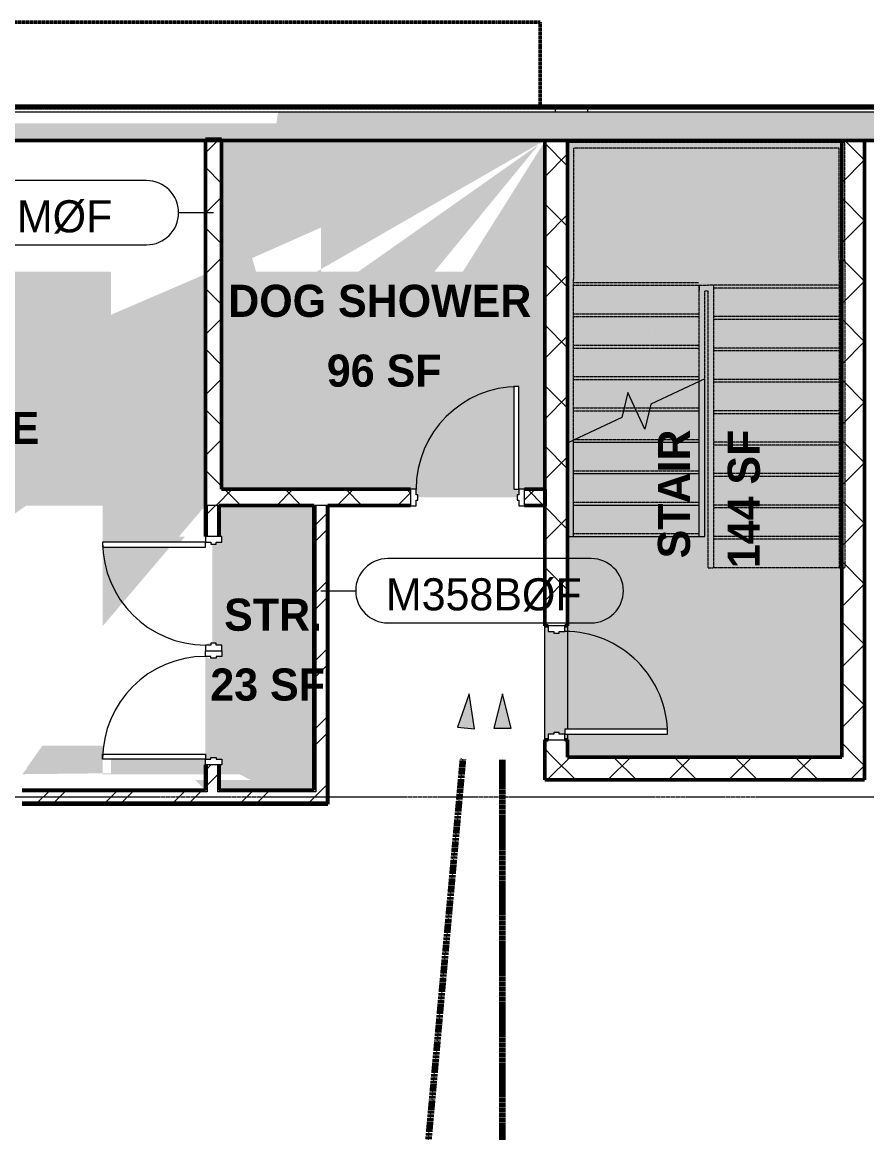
# Model space of a CAD drawing. Header units: metres. Extents: x -4294 to -464, y 9706 to 12475.
# Drawn here: x -2819.3 to -2523.5, y 11729.6 to 12118.6 of the extents above; entities that cross this region are included whole.
import ezdxf

# ---------------------------------------------------------------- set-up
doc = ezdxf.new("R2010")
doc.units = ezdxf.units.M
for name, pattern in [('Aligning Line 1_8_', [0.25, 0.125, -0.125]), ('Dash', [0.25, 0.125, -0.125]), ('Dash 1_16_', [0.125, 0.0625, -0.0625]), ('Double Dash 3_8_', [1, 0.375, -0.125, 0.125, -0.125, 0.125, -0.125]), ('Grid Line 1_2_', [0.875, 0.5, -0.125, 0.125, -0.125]), ('Overhead 1_16_', [0.101562, 0.0625, -0.039062])]:
    doc.linetypes.add(name, pattern=pattern)
for name, color, linetype, lineweight in [('0-1', 7, 'Continuous', 5), ('0-3', 7, 'Continuous', 9), ('0-4', 147, 'Aligning Line 1_8_', 9), ('A-AREA-IDEN', 2, 'Continuous', 9), ('A-DOOR', 31, 'Continuous', 13), ('A-DOOR-1', 50, 'Continuous', 20), ('A-DOOR-2', 7, 'Continuous', 9), ('A-DOOR-3', 31, 'Continuous', 20), ('A-DOOR-4', 31, 'Continuous', 9), ('A-DOOR-FRAM', 31, 'Continuous', 20), ('A-DOOR-FRAM-1', 50, 'Continuous', 20), ('A-FLOR-1', 10, 'Continuous', 13), ('A-GENM', 5, 'Continuous', 9), ('A-GENM-6', 5, 'Dash', 140), ('A-WALL', 113, 'Continuous', 13), ('A-WALL-3', 10, 'Continuous', 13), ('A-WALL-4', 254, 'Continuous', 5), ('A-WALL-5', 250, 'Continuous', 50), ('A-WALL-IDEN', 211, 'Continuous', 9), ('A-WALL-PATT-2', 53, 'Continuous', 9), ('A-WALL-PATT-3', 8, 'Continuous', 9), ('A-WALL-PATT-4', 252, 'Continuous', 9), ('A-WALL-PATT-5', 111, 'Continuous', 9), ('C-PROP-LINE-1', 250, 'Double Dash 3_8_', 50), ('C-PROP-LINE-2', 91, 'Dash 1_16_', 50), ('I-WALL-1', 2, 'Continuous', 50), ('S-FNDN-4', 250, 'Continuous', 50), ('S-FNDN-6', 32, 'Continuous', 50), ('S-GRID-1', 1, 'Grid Line 1_2_', 9), ('S-STRS-1', 8, 'Continuous', 9), ('S-STRS-2', 55, 'Continuous', 5), ('S-STRS-5', 7, 'Continuous', 9), ('S-STRS-6', 7, 'Overhead 1_16_', 9), ('S-STRS-MBND-3', 7, 'Overhead 1_16_', 9), ('S-STRS-MBND-4', 7, 'Continuous', 9)]:
    doc.layers.add(name, color=color, linetype=linetype, lineweight=lineweight)
doc.layers.add('A-AREA-PATT-1', color=7, linetype='Continuous', lineweight=9, transparency=1)
doc.styles.add('Century Gothic', font='ufonts.com_century-gothic.ttf', dxfattribs={"height": 11.25})
doc.styles.add('Century Gothic_B', font='GOTHICB.TTF', dxfattribs={"height": 11.25})
pattern_1 = [(45, (0, 0), (-10.606602, 10.606602), []), (135, (0, 0), (-10.606602, -10.606602), [])]
pattern_2 = [(0, (0, 0), (38.4, 9.6), [1.584, -27.216, 1.584, -27.216, -153.6]), (0, (0, 0), (38.4, 9.6), [-57.6, 1.584, -56.016, 1.584, -27.216, -67.2]), (0, (0, 0), (38.4, 9.6), [-144, 1.584, -17.616, 1.584, -46.416]), (120, (14.4, 4.8), (-27.513844, 28.4553755), [1.584, -27.216, 1.584, -27.216, -153.6]), (120, (14.4, 4.8), (-27.513844, 28.4553755), [-57.6, 1.584, -56.016, 1.584, -27.216, -67.2]), (120, (14.4, 4.8), (-27.513844, 28.4553755), [-144, 1.584, -17.616, 1.584, -46.416]), (240, (19.2, 24), (-10.886156, -38.0553755), [1.584, -27.216, 1.584, -27.216, -153.6]), (240, (19.2, 24), (-10.886156, -38.0553755), [-57.6, 1.584, -56.016, 1.584, -27.216, -67.2]), (240, (19.2, 24), (-10.886156, -38.0553755), [-144, 1.584, -17.616, 1.584, -46.416])]
pattern_3 = [(45, (0, 0), (-11.879394, 11.879394), []), (45, (0, 18), (-11.879394, 11.879394), [])]

# ---------------------------------------------------------------- blocks, each defined once
blk = doc.blocks.new('Family - ___-1878392-FLOOR PLAN - BASEMENT')
at = {"layer": 'C-PROP-LINE-1'}
blk.add_line((-3833.41, 12088.69), (-613.69, 12088.69), dxfattribs=at)
blk = doc.blocks.new('CTR - 1st Phase - Shell_rvt-1-FLOOR PLAN - BASEMENT')
at = {"layer": 'A-WALL-PATT-2'}
h = blk.add_hatch(dxfattribs=at)
h.set_pattern_fill('FP_31', color=256, style=0, pattern_type=2)
h.set_pattern_definition([(0, (0, 0), (0, 11.25), []), (90, (0, 0), (-11.25, 7e-16), [])])
h.paths.add_polyline_path([(-2619.19, 12087.19), (-2619.45, 12089.19), (-2640.32, 12089.19), (-2640.47, 12087.19), (-2632.32, 12087.19)], flags=0)
h.paths.add_polyline_path([(-3604.53, 12087.19), (-3589.63, 12087.19), (-3590.16, 12089.19), (-3605.24, 12089.19), (-3605, 12087.19)], flags=0)
h.paths.add_polyline_path([(-2994.29, 12087.19), (-2976.39, 12087.19), (-2976.16, 12089.19), (-2993.7, 12089.19), (-2993.96, 12088.31)], flags=0)
h.paths.add_polyline_path([(-2729.13, 12087.19), (-2728.55, 12089.19), (-2729.42, 12089.19), (-2729.71, 12087.19)], flags=0)
h.paths.add_polyline_path([(-2347.19, 12087.19), (-2343.08, 12087.19), (-2343.59, 12089.19), (-2386.14, 12089.19), (-2386.48, 12087.19), (-2369.12, 12087.19)], flags=0)
at = {"layer": 'A-WALL-PATT-3'}
h = blk.add_hatch(dxfattribs=at)
h.set_pattern_fill('FP_1', color=256, style=0, pattern_type=2)
h.set_pattern_definition([(50, (0, 0), (34.4287, -3.01202), [3.6, -39.6]), (355, (0, 0), (-6.6596, 36.10481), [2.88, -31.68]), (100.451, (2.87, -0.25), (27.76876, 33.0931), [3.06, -33.655]), (46.184, (0, 9.6), (51.22752, -7.94535), [5.4, -59.4]), (96.636, (4.27, 8.94), (44.86319, 46.7577), [4.589, -50.482]), (351.184, (0, 9.6), (44.86417, 46.75745), [4.32, -47.52]), (21, (4.8, 7.2), (28.65176, -19.325734), [3.6, -39.6]), (326, (4.8, 7.2), (11.67934, 34.80662), [2.88, -31.68]), (71.451, (7.188, 5.59), (40.33096, 15.48132), [3.06, -33.655]), (37.5, (0, 0), (0.583112, 15.978979), [1.584, -29.712, 1.584, -30.576, -31.8]), (37.5, (0, 0), (0.583112, 15.978979), [-63.456, 1.584, -30.216]), (7.5, (0, 0), (12.62689, 18.932107), [1.584, -16.752, 1.584, -28.992, -12.12]), (7.5, (0, 0), (12.62689, 18.932107), [-48.912, 1.584, -10.536]), (327.5, (-10.704, 0), (25.622992, -1.082799), [1.584, -10.416, 1.584, -35.856, -49.68]), (327.5, (-10.704, 0), (25.622992, -1.082799), [-49.44, 1.584, -48.096]), (317.5, (-15.504, 0), (27.99243, 4.80496), [1.584, -14.016, 1.584, -23.28, -35.28]), (317.5, (-15.504, 0), (27.99243, 4.80496), [-40.464, 1.584, -33.696])])
h.paths.add_polyline_path([(-2048.36, 12077.19), (-1943.32, 12077.19), (-1933.32, 12087.19), (-2051.35, 12087.19), (-2053.04, 12083.19), (-2342.07, 12083.19), (-2341, 12087.19), (-2487.96, 12087.19), (-2492.09, 12083.19), (-2497.35, 12087.19), (-2729.71, 12087.19), (-2730.3, 12083.19), (-2976.86, 12083.19), (-2974.23, 12087.19), (-3067.84, 12087.19), (-3071.87, 12083.21), (-3071.62, 12087.19), (-3163.31, 12087.19), (-3162.2, 12083.19), (-3270.93, 12083.19), (-3269.67, 12087.19), (-3389.28, 12087.19), (-3387.93, 12083.19), (-3564.85, 12083.19), (-3566.81, 12087.19), (-3819.32, 12087.19), (-3819.32, 12077.19), (-2050.93, 12077.19)], flags=0)
at = {"layer": 'A-FLOR-1'}
for p, q in [((-2636.32, 11867.19), (-2636.32, 11907.19)), ((-2628.32, 11907.19), (-2628.32, 11870.94)), ((-2628.32, 11869.19), (-2628.32, 11867.19))]:
    blk.add_line(p, q, dxfattribs=at)
at = {"layer": 'A-WALL-3'}
blk.add_line((-3819.32, 12087.19), (-1933.32, 12087.19), dxfattribs=at)
at = {"layer": 'S-FNDN-4'}
for p, q in [((-1931.32, 12089.19), (-3819.32, 12089.19)), ((-3819.32, 12077.19), (-1943.32, 12077.19))]:
    blk.add_line(p, q, dxfattribs=at)
at = {"layer": 'S-GRID-1'}
blk.add_line((-464.45, 11847.19), (-4232.19, 11847.19), dxfattribs=at)
at = {"layer": '0-4'}
blk.add_blockref('Family - ___-1878392-FLOOR PLAN - BASEMENT', (0, 0), dxfattribs=at)
blk = doc.blocks.new('HOLLOW METAL - STAIR DOOR-2016401-FLOOR PLAN - BASEMENT')
at = {"layer": 'A-DOOR-1'}
for p, q in [((18, 39.25), (16.25, 39.25)), ((16.25, 39.25), (16.25, 3.25)), ((18, 3.25), (18, 39.25)), ((16.25, 3.25), (18, 3.25))]:
    blk.add_line(p, q, dxfattribs=at)
at = {"layer": 'A-DOOR-2'}
blk.add_arc((18, 3.25), 36, 90, 180, dxfattribs=at)
at = {"layer": 'A-DOOR-FRAM-1'}
for p, q in [((-18, 3.25), (-20, 3.25)), ((-20, 3.25), (-20, -2.5)), ((-18, 1.3125), (-18, 3.25)), ((-17.375, 1.3125), (-18, 1.3125)), ((-17.375, -0.5625), (-17.375, 1.3125)), ((18, 1.3125), (17.375, 1.3125)), ((17.375, 1.3125), (17.375, -0.5625)), ((18, 3.25), (18, 1.3125)), ((20, 3.25), (18, 3.25)), ((20, -2.5), (20, 3.25)), ((-20, -2.5), (-18, -2.5)), ((-18, -2.5), (-18, -0.5625)), ((-18, -0.5625), (-17.375, -0.5625)), ((17.375, -0.5625), (18, -0.5625)), ((18, -0.5625), (18, -2.5)), ((18, -2.5), (20, -2.5))]:
    blk.add_line(p, q, dxfattribs=at)
blk = doc.blocks.new('CTR - 1st Phase -Stairs _ Elevators_rvt-1-FLOOR PLAN - BASEMENT')
at = {"layer": 'A-AREA-PATT-1'}
h = blk.add_hatch(color=256, dxfattribs=at)
h.paths.add_polyline_path([(-2574.9, 11861.19), (-2532.58, 11861.19), (-2567.7, 11894.24), (-2567.7, 11907.19), (-2584.78, 11907.19), (-2620.1, 11938.46), (-2628.2, 11938.46), (-2628.2, 11949.46), (-2628.32, 11949.46), (-2628.32, 11870.94), (-2593.32, 11870.94), (-2593.32, 11869.19), (-2628.32, 11869.19), (-2628.32, 11861.19)], flags=0)
h.paths.add_polyline_path([(-2532.32, 11861.19), (-2532.32, 11865.15), (-2536.29, 11865.15)], flags=0)
h.paths.add_polyline_path([(-2599.1, 12011.44), (-2607.89, 12031.22), (-2599.1, 12031.22)], flags=0)
h.paths.add_polyline_path([(-2567.7, 11949.29), (-2532.32, 11949.29), (-2532.32, 12071.19), (-2538.06, 12071.19), (-2535.29, 12074.6), (-2532.32, 12074.7), (-2532.32, 12077.19), (-2628.32, 12077.19), (-2628.32, 11980.09), (-2612, 11980.09), (-2608.14, 11984.84), (-2607.17, 11988.84), (-2606.34, 11987.06), (-2599.1, 11995.98), (-2599.1, 12011.44), (-2594.66, 12001.45), (-2567.7, 12034.67), (-2567.7, 11992.72), (-2580.2, 11992.72), (-2580.2, 11982.46), (-2567.7, 11982.46), (-2567.7, 11980.43), (-2580.2, 11982.18), (-2580.2, 11976.09), (-2567.7, 11976.09), (-2567.7, 11955.04), (-2580.2, 11955.04), (-2580.2, 11949.46), (-2567.7, 11949.46)], flags=0)
h.paths.add_polyline_path([(-2567.7, 11948.19), (-2567.7, 11949.29), (-2580.2, 11949.29), (-2580.2, 11948.19), (-2570.99, 11948.19)], flags=0)
h.paths.add_polyline_path([(-2628.2, 11971.46), (-2627.79, 11971.46), (-2626.2, 11972.21), (-2626.2, 11976.09), (-2628.32, 11976.09), (-2628.32, 11971.46)], flags=0)
h.paths.add_polyline_path([(-2608.72, 11992.16), (-2609.3, 11993.4), (-2609.3, 12031.22), (-2608.72, 12031.22)], flags=0)
at = {"layer": 'A-WALL-4'}
h = blk.add_hatch(color=256, dxfattribs=at)
h.paths.add_polyline_path([(-2629.32, 11869.19), (-2629.32, 11867.19), (-2628.32, 11867.19), (-2628.32, 11869.19)], flags=0)
h.paths.add_polyline_path([(-2635.07, 11867.19), (-2635.07, 11869.19), (-2633.14, 11869.19), (-2633.14, 11869.81), (-2631.26, 11869.81), (-2631.26, 11869.19), (-2629.32, 11869.19), (-2629.32, 11870.94), (-2628.32, 11870.94), (-2628.32, 11907.19), (-2629.32, 11907.19), (-2629.32, 11905.19), (-2631.26, 11905.19), (-2631.26, 11904.56), (-2633.14, 11904.56), (-2633.14, 11905.19), (-2635.07, 11905.19), (-2635.07, 11907.19), (-2636.32, 11907.19), (-2636.32, 11867.19)], flags=0)
at = {"layer": 'A-WALL-PATT-4'}
h = blk.add_hatch(dxfattribs=at)
h.set_pattern_fill('FP_32', color=256, style=0, pattern_type=2)
h.set_pattern_definition(pattern_1)
h.paths.add_polyline_path([(-2628.32, 11861.19), (-2628.32, 11867.19), (-2636.32, 11867.19), (-2636.32, 11861.19)], flags=0)
h.paths.add_polyline_path([(-2631.26, 11907.19), (-2628.32, 11907.19), (-2628.32, 12077.19), (-2636.32, 12077.19), (-2636.32, 11907.19), (-2633.14, 11907.19)], flags=0)
h = blk.add_hatch(dxfattribs=at)
h.set_pattern_fill('FP_32', color=256, style=0, pattern_type=2)
h.set_pattern_definition(pattern_1)
h.paths.add_polyline_path([(-2524.32, 11861.19), (-2524.32, 12077.19), (-2532.32, 12077.19), (-2532.32, 11861.19)], flags=0)
h = blk.add_hatch(dxfattribs=at)
h.set_pattern_fill('FP_32', color=256, style=0, pattern_type=2)
h.set_pattern_definition(pattern_1)
h.paths.add_polyline_path([(-2532.32, 11853.19), (-2524.32, 11853.19), (-2524.32, 11861.19), (-2636.32, 11861.19), (-2636.32, 11853.19), (-2567.7, 11853.19)], flags=0)
at = {"layer": 'S-STRS-1'}
blk.add_hatch(color=256, dxfattribs=at).paths.add_polyline_path([(-2628.2, 11938.46), (-2626.2, 11938.46), (-2626.2, 11972.21), (-2628.2, 11971.27), (-2628.2, 11948.19)], flags=0)
at = {"layer": 'S-STRS-2'}
for points in [[(-2582.2, 11938.46), (-2580.2, 11938.46), (-2580.2, 11993.66), (-2582.2, 11992.72), (-2582.2, 11948.19)], [(-2626.2, 11971.46), (-2582.2, 11971.46), (-2582.2, 11982.46), (-2599.68, 11982.46), (-2601.23, 11976.09), (-2604.2, 11982.46), (-2608.72, 11982.46), (-2609.3, 11980.09), (-2626.2, 11972.21)], [(-2626.2, 11960.46), (-2582.2, 11960.46), (-2582.2, 11971.46), (-2626.2, 11971.46)], [(-2626.2, 11949.46), (-2582.2, 11949.46), (-2582.2, 11960.46), (-2626.2, 11960.46)], [(-2626.2, 11938.46), (-2582.2, 11938.46), (-2582.2, 11949.46), (-2626.2, 11949.46), (-2626.2, 11948.19)]]:
    blk.add_hatch(color=256, dxfattribs=at).paths.add_polyline_path(points, flags=0)
h = blk.add_hatch(color=256, dxfattribs=at)
h.paths.add_polyline_path([(-2586.22, 11982.46), (-2582.2, 11982.46), (-2582.2, 11992.72), (-2599.1, 11984.84), (-2599.68, 11982.46), (-2599.1, 11982.46)], flags=0)
h.paths.add_polyline_path([(-2604.2, 11982.46), (-2607.17, 11988.84), (-2608.72, 11982.46)], flags=0)
at = {"layer": 'A-WALL-3'}
for p, q in [((-2636.32, 11867.19), (-2636.32, 11907.19)), ((-2628.32, 11907.19), (-2628.32, 11870.94)), ((-2628.32, 11869.19), (-2628.32, 11867.19))]:
    blk.add_line(p, q, dxfattribs=at)
at = {"layer": 'A-WALL-5'}
for p, q in [((-2628.32, 12077.19), (-2636.32, 12077.19)), ((-2636.32, 12077.19), (-2636.32, 11907.19)), ((-2628.32, 11907.19), (-2628.32, 12077.19)), ((-2532.32, 12077.19), (-2532.32, 11861.19)), ((-2524.32, 12077.19), (-2532.32, 12077.19)), ((-2524.32, 11861.19), (-2524.32, 12077.19)), ((-2636.32, 11907.19), (-2635.07, 11907.19)), ((-2629.32, 11907.19), (-2628.32, 11907.19)), ((-2635.07, 11867.19), (-2636.32, 11867.19)), ((-2636.32, 11867.19), (-2636.32, 11861.19)), ((-2628.32, 11867.19), (-2629.32, 11867.19)), ((-2628.32, 11861.19), (-2628.32, 11867.19)), ((-2636.32, 11861.19), (-2636.32, 11853.19)), ((-2532.32, 11861.19), (-2628.32, 11861.19)), ((-2524.32, 11853.19), (-2524.32, 11861.19)), ((-2636.32, 11853.19), (-2524.32, 11853.19))]:
    blk.add_line(p, q, dxfattribs=at)
at = {"layer": 'S-STRS-5'}
for p, q in [((-2580.2, 11938.46), (-2580.2, 11993.66)), ((-2582.2, 11982.46), (-2582.2, 11992.72)), ((-2608.72, 11982.46), (-2604.2, 11982.46)), ((-2599.68, 11982.46), (-2582.2, 11982.46)), ((-2582.2, 11971.46), (-2582.2, 11982.46)), ((-2628.2, 11938.46), (-2628.2, 11971.27)), ((-2626.2, 11971.46), (-2626.2, 11972.21)), ((-2626.2, 11960.46), (-2626.2, 11971.46)), ((-2626.2, 11971.46), (-2582.2, 11971.46)), ((-2582.2, 11960.46), (-2582.2, 11971.46)), ((-2626.2, 11949.46), (-2626.2, 11960.46)), ((-2626.2, 11960.46), (-2582.2, 11960.46)), ((-2582.2, 11949.46), (-2582.2, 11960.46)), ((-2626.2, 11938.46), (-2626.2, 11949.46)), ((-2626.2, 11949.46), (-2582.2, 11949.46)), ((-2582.2, 11938.46), (-2582.2, 11949.46)), ((-2628.2, 11938.46), (-2626.2, 11938.46)), ((-2626.2, 11938.46), (-2582.2, 11938.46)), ((-2582.2, 11938.46), (-2580.2, 11938.46))]:
    blk.add_line(p, q, dxfattribs=at)
at = {"layer": 'S-STRS-6'}
for p, q in [((-2608.48, 11983.46), (-2604.67, 11983.46)), ((-2599.44, 11983.46), (-2582.2, 11983.46)), ((-2625.64, 11972.46), (-2582.2, 11972.46)), ((-2626.2, 11961.46), (-2582.2, 11961.46)), ((-2626.2, 11950.46), (-2582.2, 11950.46)), ((-2626.2, 11939.46), (-2582.2, 11939.46))]:
    blk.add_line(p, q, dxfattribs=at)
at = {"layer": 'S-STRS-MBND-3'}
for p, q in [((-2531.25, 12076.46), (-2628.2, 12076.46)), ((-2628.2, 12076.46), (-2628.2, 12028.64)), ((-2531.25, 12035.29), (-2531.25, 12076.46)), ((-2533.25, 12074.46), (-2626.2, 12074.46)), ((-2626.2, 12074.46), (-2626.2, 12028.64)), ((-2533.25, 12035.29), (-2533.25, 12074.46)), ((-2533.25, 12035.29), (-2533.25, 11927.46)), ((-2531.25, 12035.29), (-2531.25, 11927.46)), ((-2628.2, 11971.27), (-2628.2, 12028.64)), ((-2626.2, 11972.21), (-2626.2, 12028.64)), ((-2626.2, 12027.46), (-2582.2, 12027.46)), ((-2626.2, 12026.46), (-2582.2, 12026.46)), ((-2582.2, 12026.46), (-2582.2, 12024.46)), ((-2582.2, 12026.46), (-2579.25, 12026.46)), ((-2582.2, 12024.46), (-2582.2, 12026.46)), ((-2582.2, 11992.72), (-2582.2, 12024.46)), ((-2580.2, 12024.46), (-2579.25, 12024.46)), ((-2580.2, 11993.66), (-2580.2, 12024.46)), ((-2577.25, 12026.46), (-2579.25, 12026.46)), ((-2579.25, 12024.46), (-2579.25, 11927.46)), ((-2577.25, 12026.46), (-2577.25, 11927.46)), ((-2533.25, 12026.46), (-2577.25, 12026.46)), ((-2533.25, 12025.46), (-2577.25, 12025.46)), ((-2626.2, 12016.46), (-2582.2, 12016.46)), ((-2626.2, 12015.46), (-2582.2, 12015.46)), ((-2533.25, 12015.46), (-2577.25, 12015.46)), ((-2533.25, 12014.46), (-2577.25, 12014.46)), ((-2626.2, 12005.46), (-2582.2, 12005.46)), ((-2626.2, 12004.46), (-2582.2, 12004.46)), ((-2533.25, 12004.46), (-2577.25, 12004.46)), ((-2533.25, 12003.46), (-2577.25, 12003.46)), ((-2626.2, 11994.46), (-2582.2, 11994.46)), ((-2626.2, 11993.46), (-2582.2, 11993.46)), ((-2533.25, 11993.46), (-2577.25, 11993.46)), ((-2533.25, 11992.46), (-2577.25, 11992.46)), ((-2626.2, 11983.46), (-2608.48, 11983.46)), ((-2626.2, 11982.46), (-2608.72, 11982.46)), ((-2604.67, 11983.46), (-2599.44, 11983.46)), ((-2604.2, 11982.46), (-2599.68, 11982.46)), ((-2533.25, 11982.46), (-2577.25, 11982.46)), ((-2533.25, 11981.46), (-2577.25, 11981.46)), ((-2626.2, 11972.46), (-2625.64, 11972.46)), ((-2533.25, 11971.46), (-2577.25, 11971.46)), ((-2533.25, 11970.46), (-2577.25, 11970.46)), ((-2533.25, 11960.46), (-2577.25, 11960.46)), ((-2533.25, 11959.46), (-2577.25, 11959.46)), ((-2533.25, 11949.46), (-2577.25, 11949.46)), ((-2533.25, 11948.46), (-2577.25, 11948.46)), ((-2533.25, 11938.46), (-2577.25, 11938.46)), ((-2533.25, 11937.46), (-2577.25, 11937.46)), ((-2579.25, 11927.46), (-2577.25, 11927.46)), ((-2533.25, 11927.46), (-2577.25, 11927.46)), ((-2533.25, 11927.46), (-2531.25, 11927.46))]:
    blk.add_line(p, q, dxfattribs=at)
at = {"layer": 'S-STRS-MBND-4'}
for p, q in [((-2580.2, 11993.66), (-2599.1, 11984.84)), ((-2607.17, 11988.84), (-2609.3, 11980.09)), ((-2601.23, 11976.09), (-2607.17, 11988.84)), ((-2599.1, 11984.84), (-2601.23, 11976.09)), ((-2609.3, 11980.09), (-2628.2, 11971.27))]:
    blk.add_line(p, q, dxfattribs=at)
at = {"layer": '0-3', "rotation": 270.0000000000056}
blk.add_blockref('HOLLOW METAL - STAIR DOOR-2016401-FLOOR PLAN - BASEMENT', (-2632.57, 11887.19), dxfattribs=at)
blk = doc.blocks.new('Path of Travel - 02 Middle-1950498-FLOOR PLAN - BASEMENT')
at = {"layer": 'A-GENM'}
blk.add_hatch(color=256, dxfattribs=at).paths.add_polyline_path([(1574.91, 3), (1574.91, -3), (1586.96, 0)], flags=0)
for p, q in [((1586.96, 0), (1574.91, 3)), ((1574.91, 3), (1574.91, -3)), ((1574.91, -3), (1586.96, 0))]:
    blk.add_line(p, q, dxfattribs=at)
at = {"layer": 'A-GENM-6'}
blk.add_line((8.96, 0), (1563.96, 0), dxfattribs=at)
blk = doc.blocks.new('Path of Travel - 02 Middle-1950962-FLOOR PLAN - BASEMENT')
at = {"layer": 'A-GENM'}
blk.add_hatch(color=256, dxfattribs=at).paths.add_polyline_path([(1578.81, -3), (1590.86, 0), (1578.81, 3)], flags=0)
for p, q in [((1590.86, 0), (1578.81, 3)), ((1578.81, 3), (1578.81, -3)), ((1578.81, -3), (1590.86, 0))]:
    blk.add_line(p, q, dxfattribs=at)
at = {"layer": 'A-GENM-6'}
blk.add_line((8.96, 0), (1567.86, 0), dxfattribs=at)
blk = doc.blocks.new('HOLLOW METAL - UNIT DOOR-2037808-FLOOR PLAN - BASEMENT')
at = {"layer": 'A-DOOR-3'}
for p, q in [((18, 39.0625), (16.25, 39.0625)), ((16.25, 39.0625), (16.25, 3.0625)), ((18, 3.0625), (18, 39.0625)), ((16.25, 3.0625), (18, 3.0625))]:
    blk.add_line(p, q, dxfattribs=at)
at = {"layer": 'A-DOOR-4'}
blk.add_arc((18, 3.0625), 36, 90, 180, dxfattribs=at)
at = {"layer": 'A-DOOR-FRAM'}
for p, q in [((-18, 3.0625), (-20, 3.0625)), ((-20, 3.0625), (-20, -2.6875)), ((-18, 1.125), (-18, 3.0625)), ((-17.375, 1.125), (-18, 1.125)), ((-17.375, -0.75), (-17.375, 1.125)), ((18, 1.125), (17.375, 1.125)), ((17.375, 1.125), (17.375, -0.75)), ((18, 3.0625), (18, 1.125)), ((20, 3.0625), (18, 3.0625)), ((20, -2.6875), (20, 3.0625)), ((-20, -2.6875), (-18, -2.6875)), ((-18, -2.6875), (-18, -0.75)), ((-18, -0.75), (-17.375, -0.75)), ((17.375, -0.75), (18, -0.75)), ((18, -0.75), (18, -2.6875)), ((18, -2.6875), (20, -2.6875))]:
    blk.add_line(p, q, dxfattribs=at)
blk = doc.blocks.new('HOLLOW METAL - UNIT DOOR-1950124-FLOOR PLAN - BASEMENT')
at = {"layer": 'A-DOOR-3'}
for p, q in [((18, 38.6875), (16.25, 38.6875)), ((16.25, 38.6875), (16.25, 2.6875)), ((18, 2.6875), (18, 38.6875)), ((16.25, 2.6875), (18, 2.6875))]:
    blk.add_line(p, q, dxfattribs=at)
at = {"layer": 'A-DOOR-4'}
blk.add_arc((18, 2.6875), 36, 90, 180, dxfattribs=at)
at = {"layer": 'A-DOOR-FRAM'}
for p, q in [((-18, 2.6875), (-20, 2.6875)), ((-20, 2.6875), (-20, -3.0625)), ((-18, 0.75), (-18, 2.6875)), ((-17.375, 0.75), (-18, 0.75)), ((-17.375, -1.125), (-17.375, 0.75)), ((18, 0.75), (17.375, 0.75)), ((17.375, 0.75), (17.375, -1.125)), ((18, 2.6875), (18, 0.75)), ((20, 2.6875), (18, 2.6875)), ((20, -3.0625), (20, 2.6875)), ((-20, -3.0625), (-18, -3.0625)), ((-18, -3.0625), (-18, -1.125)), ((-18, -1.125), (-17.375, -1.125)), ((17.375, -1.125), (18, -1.125)), ((18, -1.125), (18, -3.0625)), ((18, -3.0625), (20, -3.0625))]:
    blk.add_line(p, q, dxfattribs=at)
blk = doc.blocks.new('HOLLOW METAL - UNIT DOOR-1970601-FLOOR PLAN - BASEMENT')
at = {"layer": 'A-DOOR-3'}
for p, q in [((16.25, -2.6875), (18, -2.6875)), ((16.25, -38.6875), (16.25, -2.6875)), ((18, -2.6875), (18, -38.6875)), ((18, -38.6875), (16.25, -38.6875))]:
    blk.add_line(p, q, dxfattribs=at)
at = {"layer": 'A-DOOR-4'}
blk.add_arc((18, -2.6875), 36, 180, 270, dxfattribs=at)
at = {"layer": 'A-DOOR-FRAM'}
for p, q in [((-20, 3.0625), (-18, 3.0625)), ((-20, -2.6875), (-20, 3.0625)), ((-18, 3.0625), (-18, 1.125)), ((-18, 1.125), (-17.375, 1.125)), ((-17.375, 1.125), (-17.375, -0.75)), ((17.375, 1.125), (18, 1.125)), ((17.375, -0.75), (17.375, 1.125)), ((18, 3.0625), (20, 3.0625)), ((18, 1.125), (18, 3.0625)), ((20, 3.0625), (20, -2.6875)), ((-18, -2.6875), (-20, -2.6875)), ((-18, -0.75), (-18, -2.6875)), ((-17.375, -0.75), (-18, -0.75)), ((18, -0.75), (17.375, -0.75)), ((18, -2.6875), (18, -0.75)), ((20, -2.6875), (18, -2.6875))]:
    blk.add_line(p, q, dxfattribs=at)
blk = doc.blocks.new('Family - ___-1870007-FLOOR PLAN - BASEMENT')
at = {"layer": 'C-PROP-LINE-2'}
for p, q in [((-2637.92, 12118.59), (-3860.72, 12118.59)), ((-2637.92, 12118.59), (-2637.92, 12088.59)), ((-2637.92, 12088.59), (-2522.72, 12088.59))]:
    blk.add_line(p, q, dxfattribs=at)
blk = doc.blocks.new('Family - ___-1870574-FLOOR PLAN - BASEMENT')
at = {"layer": 'C-PROP-LINE-2'}
blk.add_line((-2098.26, 12088.59), (-3831.16, 12088.59), dxfattribs=at)
blk = doc.blocks.new('Wall Tag - ONE-633520-FLOOR PLAN - BASEMENT')
at = {"layer": 'A-WALL-IDEN'}
for p, q in [((0.296875, 0.09375), (-0.296875, 0.09375)), ((-0.296875, -0.09375), (0.296875, -0.09375))]:
    blk.add_line(p, q, dxfattribs=at)
for centre, start, end in [((-0.296875, 0), 90, 270), ((0.296875, 0), 270, 90)]:
    blk.add_arc(centre, 0.09375, start, end, dxfattribs=at)

msp = doc.modelspace()

# ---------------------------------------------------------------- hatches: boundary and pattern name
at = {"layer": 'A-AREA-PATT-1'}
h = msp.add_hatch(color=256, dxfattribs=at)
h.paths.add_polyline_path([(-2645.3862, 11954.9769), (-2647.1362, 11954.9769), (-2647.1362, 11990.9769), (-2645.3862, 11990.9769)], flags=0)
h.paths.add_polyline_path([(-2646.0112, 11952.1644), (-2646.0112, 11953.0394), (-2645.3862, 11953.0394), (-2645.3862, 11954.9769), (-2636.3237, 11954.9769), (-2636.3237, 12076.829), (-2665.0043, 12031.2238), (-2674.9447, 12031.2238), (-2638.5051, 12075.6527), (-2636.3237, 12077.1894), (-2637.9412, 12076.3403), (-2637.2448, 12077.1894), (-2749.5362, 12077.1894), (-2749.5362, 11954.9769), (-2681.3862, 11954.9769), (-2681.3862, 11953.0394), (-2680.7612, 11953.0394), (-2680.7612, 11952.1644), (-2646.2895, 11952.1644)], flags=0)
h.paths.add_polyline_path([(-2701.5749, 12031.2238), (-2714.7237, 12031.2238), (-2714.7237, 12032.0602), (-2639.0768, 12075.6046), (-2638.8436, 12075.8666), (-2637.9412, 12076.3403), (-2638.5051, 12075.6527), (-2639.9238, 12074.6534)], flags=0)
h.paths.add_polyline_path([(-2716.1768, 12031.2238), (-2737.4263, 12031.2238), (-2738.7876, 12035.9642), (-2714.7237, 12046.6384), (-2714.7237, 12032.0602)], flags=0)
h = msp.add_hatch(color=256, dxfattribs=at)
h.paths.add_polyline_path([(-2532.5751, 11861.1894), (-2532.3237, 11861.1894), (-2536.2856, 11865.1513), (-2532.3237, 11865.1513), (-2532.3237, 11949.2891), (-2567.7017, 11949.2891), (-2567.7017, 11948.1875), (-2580.1987, 11948.1875), (-2580.1987, 11938.4644), (-2620.1004, 11938.4644), (-2584.7843, 11907.1894), (-2567.7017, 11907.1894), (-2567.7017, 11894.2389), (-2536.786, 11865.1513)], flags=0)
h.paths.add_polyline_path([(-2567.7017, 11949.2891), (-2567.7017, 11949.4644), (-2580.1987, 11949.4644), (-2580.1987, 11949.2891), (-2571.4792, 11949.2891)], flags=0)
h.paths.add_polyline_path([(-2628.1987, 11949.4644), (-2628.1987, 11971.273), (-2627.7883, 11971.4644), (-2628.3237, 11971.4644), (-2628.3237, 11949.4644)], flags=0)
h.paths.add_polyline_path([(-2567.7017, 11955.0397), (-2567.7017, 11976.0919), (-2580.1987, 11976.0919), (-2580.1987, 11955.0397), (-2574.035, 11955.0397)], flags=0)
h.paths.add_polyline_path([(-2626.1987, 11972.2056), (-2609.2967, 11980.0872), (-2608.1426, 11984.8359), (-2611.9964, 11980.0872), (-2628.3237, 11980.0872), (-2628.3237, 11976.0919), (-2626.1987, 11976.0919)], flags=0)
h.paths.add_polyline_path([(-2601.2272, 11976.0919), (-2599.1008, 11984.8416), (-2580.1987, 11993.6558), (-2580.1987, 11992.7232), (-2567.7017, 11992.7232), (-2567.7017, 12034.6675), (-2594.6609, 12001.4481), (-2599.1008, 12011.4377), (-2599.1008, 11995.9773), (-2606.3402, 11987.0568), (-2603.0902, 11980.0872)], flags=0)
h.paths.add_polyline_path([(-2567.7017, 11980.4254), (-2567.7017, 11982.4644), (-2580.1987, 11982.4644), (-2580.1987, 11982.1831)], flags=0)
h.paths.add_polyline_path([(-2608.719, 11992.1581), (-2608.719, 12031.2238), (-2609.2967, 12031.2238), (-2609.2967, 11993.3971)], flags=0)
h.paths.add_polyline_path([(-2599.1008, 12011.4377), (-2599.1008, 12031.2238), (-2607.8946, 12031.2238), (-2601.2272, 12016.2222)], flags=0)
h.paths.add_polyline_path([(-2532.3237, 12071.1894), (-2532.3237, 12074.6999), (-2535.2947, 12074.5997), (-2538.0623, 12071.1894)], flags=0)
h = msp.add_hatch(color=256, dxfattribs=at)
h.paths.add_polyline_path([(-2975.5237, 11855.1894), (-2976.4657, 11855.1894), (-2975.9872, 11854.7259)], flags=0)
h.paths.add_polyline_path([(-2871.8015, 11911.3091), (-2817.8865, 11949.2891), (-2791.1612, 11949.2891), (-2791.1612, 11936.4425), (-2764.0004, 11936.4425), (-2762.2448, 11938.4425), (-2764.4116, 11938.4425), (-2756.1111, 11948.1875), (-2755.1612, 11948.1875), (-2755.1612, 12030.3461), (-2788.2173, 12016.1257), (-2788.2173, 12031.2238), (-2891.9865, 12031.2238), (-2835.3237, 11999.0564), (-2835.3237, 11993.1427), (-2927.7047, 11952.1644), (-2936.8994, 11952.1644), (-2981.0862, 11933.1557), (-2981.0862, 11865.1513), (-2970.7237, 11865.1513), (-2970.7237, 11859.9894), (-2975.5237, 11855.1894), (-2970.7237, 11855.1894), (-2970.7237, 11849.6269), (-2968.7237, 11849.6269), (-2968.7237, 11885.6269), (-2966.9737, 11885.6269), (-2966.9737, 11903.6134), (-2892.2847, 11942.8217), (-2898.3575, 11952.1644), (-2835.3237, 11952.1644), (-2835.3237, 11949.2891), (-2858.5166, 11949.2891), (-2886.1495, 11933.3829)], flags=0)
h.paths.add_polyline_path([(-2953.604, 11853.684), (-2953.604, 11853.1894), (-2932.7237, 11853.1894), (-2932.7237, 11850.1785), (-2943.4448, 11849.6269), (-2938.369, 11849.6269), (-2930.7237, 11850.0396), (-2930.7237, 11850.2814), (-2898.4751, 11851.9404), (-2898.4751, 11853.1894), (-2872.3737, 11853.1894), (-2835.3237, 11855.1894), (-2871.8015, 11911.3091), (-2937.3255, 11865.1513), (-2898.4751, 11865.1513), (-2898.4751, 11855.1894), (-2951.467, 11855.1894)], flags=0)
h.paths.add_polyline_path([(-2968.7237, 11847.9883), (-2961.1057, 11848.3995), (-2953.604, 11853.684), (-2953.604, 11855.1894), (-2966.9737, 11855.1894), (-2966.9737, 11848.4164), (-2968.7237, 11848.3264)], flags=0)
h.paths.add_polyline_path([(-2755.1612, 11849.6269), (-2755.1612, 11853.1894), (-2758.7237, 11853.1894)], flags=0)
h.paths.add_polyline_path([(-2791.1612, 11855.1894), (-2755.1612, 11855.1894), (-2755.1612, 11860.4425), (-2788.2173, 11860.4425), (-2788.2173, 11855.5221), (-2791.1612, 11855.4906)], flags=0)
h.paths.add_polyline_path([(-2819.3237, 11855.1894), (-2791.1612, 11855.4906), (-2791.1612, 11865.1513), (-2812.2731, 11865.1513), (-2817.9082, 11857.1894), (-2817.6834, 11857.1894)], flags=0)
h.paths.add_polyline_path([(-2976.4657, 11855.1894), (-2981.0862, 11859.6656), (-2981.0862, 11855.1894)], flags=0)
h.paths.add_polyline_path([(-2754.5362, 11860.4425), (-2753.2237, 11860.4425), (-2753.2237, 11861.0675), (-2752.7237, 11861.0675), (-2752.7237, 11895.8175), (-2754.5362, 11895.8175), (-2754.5362, 11896.4425), (-2755.1612, 11896.4425), (-2755.1612, 11860.4425)], flags=0)
h.paths.add_polyline_path([(-2754.5362, 11900.4425), (-2753.2237, 11900.4425), (-2753.2237, 11901.0675), (-2754.5362, 11901.0675)], flags=0)
h.paths.add_polyline_path([(-2791.1612, 11907.0376), (-2767.6057, 11934.6925), (-2791.1612, 11934.6925)], flags=0)
msp.add_hatch(color=256, dxfattribs=at).paths.add_polyline_path([(-2717.1612, 11849.6269), (-2717.1612, 11949.3519), (-2750.2862, 11949.3519), (-2750.2862, 11938.4425), (-2749.4112, 11938.4425), (-2749.4112, 11936.4425), (-2751.3487, 11936.4425), (-2751.3487, 11935.8175), (-2752.7237, 11935.8175), (-2752.7237, 11901.0675), (-2751.3487, 11901.0675), (-2751.3487, 11900.4425), (-2749.4112, 11900.4425), (-2749.4112, 11896.4425), (-2751.3487, 11896.4425), (-2751.3487, 11895.8175), (-2752.7237, 11895.8175), (-2752.7237, 11861.0675), (-2751.3487, 11861.0675), (-2751.3487, 11860.4425), (-2749.4112, 11860.4425), (-2749.4112, 11858.4425), (-2750.2862, 11858.4425), (-2750.2862, 11855.1894), (-2743.21, 11855.1894), (-2739.3975, 11853.1894), (-2750.2862, 11853.1894), (-2750.2862, 11849.6269), (-2733.0884, 11849.6269)], flags=0)
at = {"layer": 'A-WALL-PATT-5'}
h = msp.add_hatch(dxfattribs=at)
h.set_pattern_fill('FP_32', color=256, style=0, pattern_type=2)
h.set_pattern_definition(pattern_1)
h.paths.add_polyline_path([(-2749.5362, 11954.9769), (-2749.5362, 12077.1894), (-2755.1612, 12077.1894), (-2755.1612, 11954.9769)], flags=0)
h = msp.add_hatch(dxfattribs=at)
h.set_pattern_fill('FP_32', color=256, style=0, pattern_type=2)
h.set_pattern_definition(pattern_1)
h.paths.add_polyline_path([(-2755.1612, 11949.3519), (-2683.3862, 11949.3519), (-2683.3862, 11954.9769), (-2755.1612, 11954.9769)], flags=0)
h.paths.add_polyline_path([(-2636.3237, 11949.3519), (-2636.3237, 11954.9769), (-2643.3862, 11954.9769), (-2643.3862, 11949.3519)], flags=0)
h = msp.add_hatch(dxfattribs=at)
h.set_pattern_fill('FP_34', color=256, style=0, pattern_type=2)
h.set_pattern_definition(pattern_2)
h.paths.add_polyline_path([(-2754.5362, 11849.6269), (-2754.5362, 11858.4425), (-2755.1612, 11858.4425), (-2755.1612, 11849.6269)], flags=0)
h.paths.add_polyline_path([(-2755.1612, 11938.4425), (-2754.5362, 11938.4425), (-2754.5362, 11949.3519), (-2755.1612, 11949.3519), (-2755.1612, 11948.1875)], flags=0)
h = msp.add_hatch(dxfattribs=at)
h.set_pattern_fill('FP_35', color=256, style=0, pattern_type=2)
h.set_pattern_definition(pattern_3)
h.paths.add_polyline_path([(-2750.9112, 11849.0019), (-2750.9112, 11858.4425), (-2754.5362, 11858.4425), (-2754.5362, 11849.0019)], flags=0)
h.paths.add_polyline_path([(-2753.2237, 11938.4425), (-2750.9112, 11938.4425), (-2750.9112, 11949.3519), (-2754.5362, 11949.3519), (-2754.5362, 11938.4425)], flags=0)
h = msp.add_hatch(dxfattribs=at)
h.set_pattern_fill('FP_34', color=256, style=0, pattern_type=2)
h.set_pattern_definition(pattern_2)
h.paths.add_polyline_path([(-2716.5362, 11849.0019), (-2716.5362, 11949.3519), (-2717.1612, 11949.3519), (-2717.1612, 11849.0019)], flags=0)
h = msp.add_hatch(dxfattribs=at)
h.set_pattern_fill('FP_35', color=256, style=0, pattern_type=2)
h.set_pattern_definition(pattern_3)
h.paths.add_polyline_path([(-2712.9112, 11845.3769), (-2712.9112, 11949.3519), (-2716.5362, 11949.3519), (-2716.5362, 11845.3769)], flags=0)
h = msp.add_hatch(dxfattribs=at)
h.set_pattern_fill('FP_34', color=256, style=0, pattern_type=2)
h.set_pattern_definition(pattern_2)
h.paths.add_polyline_path([(-2712.2862, 11844.7519), (-2712.2862, 11949.3519), (-2712.9112, 11949.3519), (-2712.9112, 11844.7519)], flags=0)
h = msp.add_hatch(dxfattribs=at)
h.set_pattern_fill('FP_35', color=256, style=0, pattern_type=2)
h.set_pattern_definition(pattern_3)
h.paths.add_polyline_path([(-3576.9112, 11845.3769), (-3489.3237, 11845.3769), (-3489.3237, 11849.0019), (-3576.9112, 11849.0019)], flags=0)
h.paths.add_polyline_path([(-3473.3237, 11845.3769), (-3162.3237, 11845.3769), (-3162.3237, 11849.0019), (-3473.3237, 11849.0019), (-3473.3237, 11848.3142)], flags=0)
h.paths.add_polyline_path([(-2733.0884, 11845.3769), (-2716.5362, 11845.3787), (-2716.5362, 11849.0019), (-2819.3237, 11849.0019), (-2819.3237, 11845.3769), (-2788.2173, 11845.3769)], flags=0)
h.paths.add_polyline_path([(-2835.3237, 11845.3769), (-2835.3237, 11849.0019), (-2930.7237, 11849.0019), (-2930.7237, 11845.3769), (-2898.4751, 11845.3769)], flags=0)
h.paths.add_polyline_path([(-3146.3237, 11845.3769), (-3033.5237, 11845.3769), (-3033.5237, 11849.0019), (-3146.3237, 11849.0019), (-3146.3237, 11846.1303)], flags=0)
h.paths.add_polyline_path([(-2981.1685, 11845.3769), (-2970.7237, 11845.3769), (-2970.7237, 11849.0019), (-2993.5237, 11849.0019), (-2993.5237, 11845.3769), (-2981.7112, 11845.3769)], flags=0)
h = msp.add_hatch(dxfattribs=at)
h.set_pattern_fill('FP_34', color=256, style=0, pattern_type=2)
h.set_pattern_definition(pattern_2)
h.paths.add_polyline_path([(-3473.3237, 11849.0019), (-3162.3237, 11849.0019), (-3162.3237, 11849.6269), (-3473.3237, 11849.6269), (-3473.3237, 11849.5083)], flags=0)
h.paths.add_polyline_path([(-3576.2862, 11849.0019), (-3489.3237, 11849.0019), (-3489.3237, 11849.6269), (-3576.2862, 11849.6269)], flags=0)
h.paths.add_polyline_path([(-3033.5237, 11849.0019), (-3033.5237, 11849.6269), (-3146.3237, 11849.6269), (-3146.3237, 11849.0019), (-3071.0049, 11849.0019)], flags=0)
h.paths.add_polyline_path([(-2993.5237, 11849.0019), (-2985.3362, 11849.0019), (-2985.3362, 11849.6269), (-2993.5237, 11849.6269)], flags=0)
h.paths.add_polyline_path([(-2981.7112, 11849.0019), (-2970.7237, 11849.0019), (-2970.7237, 11849.6269), (-2981.7112, 11849.6269)], flags=0)
h.paths.add_polyline_path([(-2930.7237, 11849.0019), (-2835.3237, 11849.0019), (-2835.3237, 11849.6269), (-2930.7237, 11849.6269)], flags=0)
h.paths.add_polyline_path([(-2733.0884, 11849.0019), (-2717.1612, 11849.0019), (-2717.1612, 11849.6269), (-2750.9112, 11849.6269), (-2750.9112, 11849.0019)], flags=0)
h.paths.add_polyline_path([(-2754.5362, 11849.0019), (-2754.5362, 11849.6269), (-2819.3237, 11849.6269), (-2819.3237, 11849.0019), (-2788.2173, 11849.0019)], flags=0)
h = msp.add_hatch(dxfattribs=at)
h.set_pattern_fill('FP_34', color=256, style=0, pattern_type=2)
h.set_pattern_definition(pattern_2)
h.paths.add_polyline_path([(-3560.022, 11844.7519), (-3489.3237, 11844.7519), (-3489.3237, 11845.3769), (-3576.2862, 11845.3769), (-3576.2862, 11844.7519)], flags=0)
h.paths.add_polyline_path([(-3174.1197, 11844.7519), (-3162.3237, 11844.7519), (-3162.3237, 11845.3769), (-3473.3237, 11845.3769), (-3473.3237, 11844.7519), (-3229.2486, 11844.7519)], flags=0)
h.paths.add_polyline_path([(-2733.0884, 11844.7519), (-2712.9112, 11844.7519), (-2712.9112, 11845.3769), (-2819.3237, 11845.3769), (-2819.3237, 11844.7519), (-2754.5362, 11844.7519)], flags=0)
h.paths.add_polyline_path([(-2898.4751, 11844.7519), (-2835.3237, 11844.7519), (-2835.3237, 11845.3769), (-2930.7237, 11845.3769), (-2930.7237, 11844.7519)], flags=0)
h.paths.add_polyline_path([(-3146.3237, 11844.7519), (-3033.5237, 11844.7519), (-3033.5237, 11845.3769), (-3146.3237, 11845.3769), (-3146.3237, 11844.8818)], flags=0)
h.paths.add_polyline_path([(-2981.0862, 11844.7519), (-2970.7237, 11844.7519), (-2970.7237, 11845.3769), (-2993.5237, 11845.3769), (-2993.5237, 11844.7519), (-2981.1685, 11844.7519)], flags=0)

# ---------------------------------------------------------------- linework, layer by layer
at = {"layer": 'A-WALL'}
for p, q in [((-2750.2862, 11949.3519), (-2755.1612, 11949.3519)), ((-2754.5362, 11949.3519), (-2754.5362, 11938.4425)), ((-2750.9112, 11949.3519), (-2750.9112, 11938.4425)), ((-2712.2862, 11949.3519), (-2717.1612, 11949.3519)), ((-2716.5362, 11949.3519), (-2716.5362, 11849.0019)), ((-2712.9112, 11949.3519), (-2712.9112, 11845.3769)), ((-2754.5362, 11858.4425), (-2754.5362, 11849.0019)), ((-2750.9112, 11858.4425), (-2750.9112, 11849.0019)), ((-2754.5362, 11849.0019), (-2819.3237, 11849.0019)), ((-2716.5362, 11849.0019), (-2750.9112, 11849.0019)), ((-2712.9112, 11845.3769), (-2819.3237, 11845.3769))]:
    msp.add_line(p, q, dxfattribs=at)
at = {"layer": 'A-WALL-IDEN'}
for p, q in [((-2752.3487, 12051.8689), (-2764.5362, 12051.8689)), ((-2714.7237, 11919.4602), (-2702.5362, 11919.4602))]:
    msp.add_line(p, q, dxfattribs=at)
at = {"layer": 'I-WALL-1'}
for p, q in [((-2755.1612, 11949.3519), (-2755.1612, 11938.4425)), ((-2750.2862, 11938.4425), (-2750.2862, 11949.3519)), ((-2717.1612, 11949.3519), (-2717.1612, 11849.6269)), ((-2712.2862, 11844.7519), (-2712.2862, 11949.3519)), ((-2755.1612, 11858.4425), (-2755.1612, 11849.6269)), ((-2750.2862, 11849.6269), (-2750.2862, 11858.4425)), ((-2755.1612, 11849.6269), (-2819.3237, 11849.6269)), ((-2717.1612, 11849.6269), (-2750.2862, 11849.6269)), ((-2819.3237, 11844.7519), (-2712.2862, 11844.7519))]:
    msp.add_line(p, q, dxfattribs=at)
at = {"layer": 'S-FNDN-6'}
for p, q in [((-2749.5362, 12077.6269), (-2755.1612, 12077.6269)), ((-2755.1612, 12077.6269), (-2755.1612, 11949.3519)), ((-2749.5362, 11954.9769), (-2749.5362, 12077.6269)), ((-2683.3862, 11954.9769), (-2749.5362, 11954.9769)), ((-2636.1987, 11954.9769), (-2643.3862, 11954.9769)), ((-2636.1987, 11949.3519), (-2636.1987, 11954.9769)), ((-2750.2862, 11949.3519), (-2717.1612, 11949.3519)), ((-2712.2862, 11949.3519), (-2683.3862, 11949.3519)), ((-2643.3862, 11949.3519), (-2636.1987, 11949.3519))]:
    msp.add_line(p, q, dxfattribs=at)

# ---------------------------------------------------------------- block references
at = {"layer": '0-1'}
for name in ['CTR - 1st Phase - Shell_rvt-1-FLOOR PLAN - BASEMENT', 'CTR - 1st Phase -Stairs _ Elevators_rvt-1-FLOOR PLAN - BASEMENT']:
    msp.add_blockref(name, (0, 0), dxfattribs=at)
at = {"layer": 'A-DOOR'}
msp.add_blockref('HOLLOW METAL - UNIT DOOR-2037808-FLOOR PLAN - BASEMENT', (-2663.3862, 11951.9144), dxfattribs=at)
for name, p, rotation in [('HOLLOW METAL - UNIT DOOR-1950124-FLOOR PLAN - BASEMENT', (-2752.4737, 11918.4425), 89.9999999999999), ('HOLLOW METAL - UNIT DOOR-1970601-FLOOR PLAN - BASEMENT', (-2752.4737, 11878.4425), 269.9999999999999)]:
    msp.add_blockref(name, p, dxfattribs=dict(at, rotation=rotation))
at = {"layer": 'A-GENM'}
for name, p, rotation in [('Path of Travel - 02 Middle-1950962-FLOOR PLAN - BASEMENT', (-2806.1219, 10298.9989), 84.83256899783551), ('Path of Travel - 02 Middle-1950498-FLOOR PLAN - BASEMENT', (-2651.1237, 10296.4305), 89.99999999999991)]:
    msp.add_blockref(name, p, dxfattribs=dict(at, rotation=rotation))
at = {"layer": 'A-WALL-IDEN', "xscale": 120, "yscale": 120, "zscale": 120}
for p in [(-2811.4112, 12051.8689), (-2655.6612, 11919.4602)]:
    msp.add_blockref('Wall Tag - ONE-633520-FLOOR PLAN - BASEMENT', p, dxfattribs=at)
at = {"layer": 'C-PROP-LINE-2'}
for name in ['Family - ___-1870007-FLOOR PLAN - BASEMENT', 'Family - ___-1870574-FLOOR PLAN - BASEMENT']:
    msp.add_blockref(name, (0, 0), dxfattribs=at)

# ---------------------------------------------------------------- texts
at = {"layer": 'A-AREA-IDEN', "char_height": 11.25, "attachment_point": 1, "style": 'Century Gothic_B'}
for s, insert, width in [('DOG SHOWER', (-2747.1598, 12026.6249), 130.29), ('96 SF', (-2712.6244, 12002.1673), 46.58625), ('MAINTENANCE', (-2924.4827, 11982.1152), 138.24375), ('STR.', (-2748.6002, 11916.6886), 34.845), ('23 SF', (-2753.4427, 11892.231), 46.58625)]:
    msp.add_mtext(s, dxfattribs=dict(at, insert=insert, width=width))
at = {"layer": 'A-AREA-IDEN', "char_height": 11.25, "attachment_point": 1, "rotation": 90, "style": 'Century Gothic_B'}
for s, insert, width in [('STAIR', (-2596.6948, 11930.7877), 49.2375), ('144 SF', (-2572.2372, 11927.3625), 57.57)]:
    msp.add_mtext(s, dxfattribs=dict(at, insert=insert, width=width))
at = {"layer": 'A-WALL-IDEN', "char_height": 11.25, "attachment_point": 1, "style": 'Century Gothic'}
for s, insert, width in [('M6MØF', (-2842.0851, 12056.2292), 73.85625), ('M358BØF', (-2691.9572, 11923.8206), 87.49125)]:
    msp.add_mtext(s, dxfattribs=dict(at, insert=insert, width=width))

doc.saveas('drawing.dxf')
